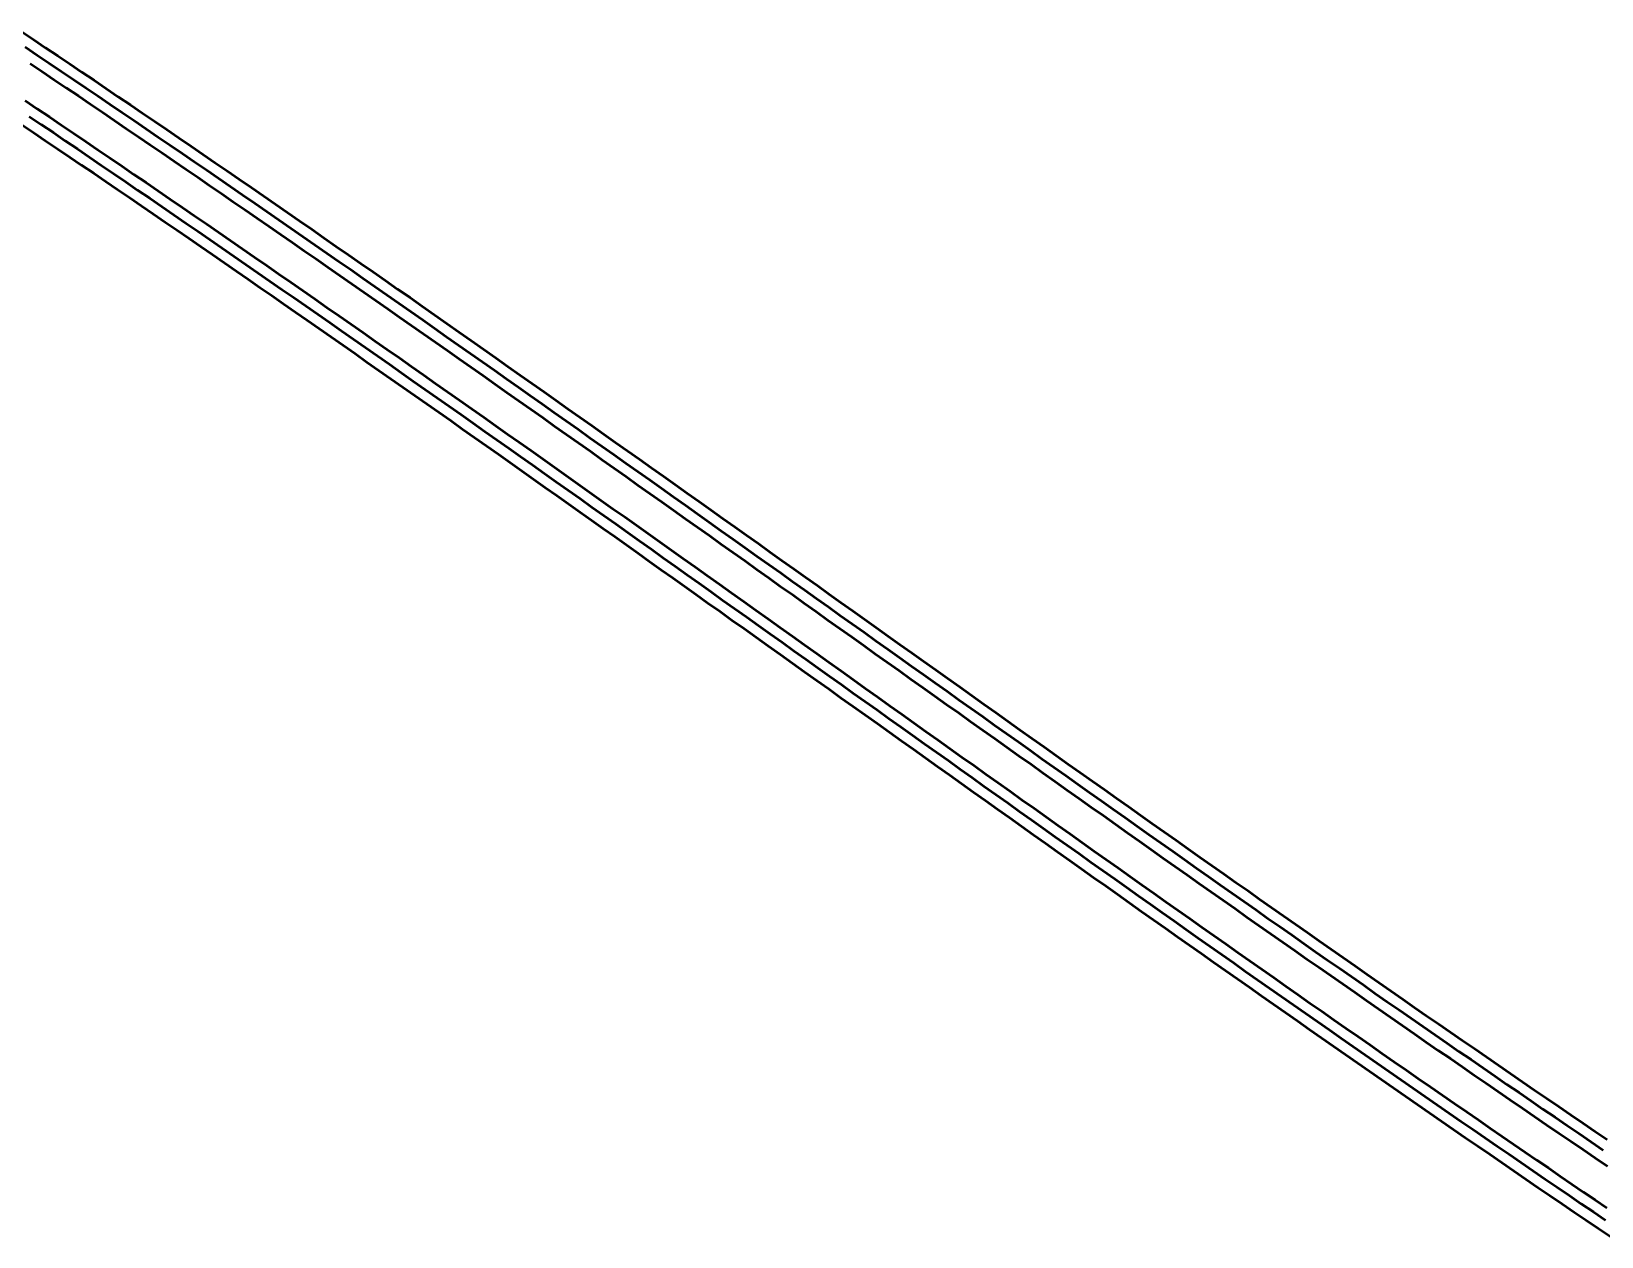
# Model space of a CAD drawing. Header units: millimetres. Extents: x 2688706 to 2690835, y 1254387 to 1255241.
# Drawn here: x 2688921.7 to 2689029.4, y 1255043.2 to 1255125.9 of the extents above; entities that cross this region are included whole.
import ezdxf

# ---------------------------------------------------------------- set-up
doc = ezdxf.new("R2010")
doc.units = ezdxf.units.MM
doc.layers.add('BS-TR-B-Gleisstrang-LinieGeometrie', color=7, linetype='Continuous')
doc.layers.add('BS-TR-N-Gleisstrang-LinieGeometrie', color=7, linetype='Continuous')

msp = doc.modelspace()

# ---------------------------------------------------------------- linework, layer by layer
at = {"layer": 'BS-TR-B-Gleisstrang-LinieGeometrie', "lineweight": 50}
for points in [[(2688921.32, 1255124.79, 451.4), (2688922.14, 1255124.23, 451.41), (2688922.97, 1255123.67, 451.42), (2688922.97, 1255123.67, 451.42), (2688923.81, 1255123.11, 451.42), (2688924.64, 1255122.55, 451.43), (2688925.47, 1255121.99, 451.44), (2688926.3, 1255121.43, 451.44), (2688927.13, 1255120.87, 451.45), (2688927.96, 1255120.3, 451.46), (2688928.79, 1255119.74, 451.47), (2688929.61, 1255119.18, 451.47), (2688930.44, 1255118.61, 451.48), (2688931.27, 1255118.05, 451.49), (2688932.1, 1255117.48, 451.49), (2688932.93, 1255116.91, 451.5), (2688933.75, 1255116.35, 451.51), (2688934.58, 1255115.78, 451.52), (2688935.4, 1255115.21, 451.52), (2688936.23, 1255114.64, 451.53), (2688937.06, 1255114.07, 451.54), (2688937.88, 1255113.5, 451.54), (2688938.71, 1255112.93, 451.55), (2688939.53, 1255112.36, 451.56), (2688940.35, 1255111.79, 451.57), (2688941.18, 1255111.22, 451.57), (2688942, 1255110.65, 451.58), (2688942.82, 1255110.08, 451.59), (2688943.65, 1255109.51, 451.59), (2688944.47, 1255108.93, 451.6), (2688945.29, 1255108.36, 451.61), (2688946.11, 1255107.79, 451.62), (2688946.94, 1255107.21, 451.62), (2688947.76, 1255106.64, 451.63), (2688948.58, 1255106.06, 451.64), (2688949.4, 1255105.49, 451.64), (2688950.22, 1255104.91, 451.65), (2688951.04, 1255104.34, 451.66), (2688951.86, 1255103.76, 451.66), (2688952.68, 1255103.18, 451.67), (2688953.5, 1255102.61, 451.68), (2688954.32, 1255102.03, 451.69), (2688955.14, 1255101.45, 451.69), (2688955.96, 1255100.87, 451.7), (2688956.78, 1255100.3, 451.71), (2688957.6, 1255099.72, 451.71), (2688958.42, 1255099.14, 451.72), (2688959.24, 1255098.56, 451.73), (2688960.05, 1255097.98, 451.74), (2688960.87, 1255097.4, 451.74), (2688961.69, 1255096.82, 451.75), (2688962.51, 1255096.24, 451.76), (2688963.33, 1255095.66, 451.76), (2688964.15, 1255095.09, 451.77), (2688964.96, 1255094.51, 451.78), (2688965.78, 1255093.92, 451.79), (2688966.6, 1255093.34, 451.79), (2688967.42, 1255092.76, 451.8), (2688968.23, 1255092.18, 451.81), (2688969.05, 1255091.6, 451.81), (2688969.87, 1255091.02, 451.82), (2688970.68, 1255090.44, 451.83), (2688971.5, 1255089.86, 451.84), (2688972.32, 1255089.28, 451.84), (2688973.13, 1255088.7, 451.85), (2688973.95, 1255088.12, 451.86), (2688974.77, 1255087.54, 451.86), (2688975.58, 1255086.95, 451.87), (2688976.4, 1255086.37, 451.88), (2688977.22, 1255085.79, 451.89), (2688978.03, 1255085.21, 451.89), (2688978.85, 1255084.63, 451.9), (2688978.85, 1255084.63, 451.9), (2688979.66, 1255084.05, 451.91), (2688980.48, 1255083.47, 451.91), (2688981.29, 1255082.89, 451.92), (2688982.1, 1255082.31, 451.93), (2688982.92, 1255081.73, 451.94), (2688983.73, 1255081.15, 451.94), (2688984.54, 1255080.58, 451.95), (2688985.36, 1255080, 451.96), (2688986.17, 1255079.42, 451.96), (2688986.99, 1255078.84, 451.97), (2688987.8, 1255078.26, 451.98), (2688988.61, 1255077.68, 451.98), (2688989.43, 1255077.1, 451.99), (2688990.24, 1255076.53, 452), (2688991.05, 1255075.95, 452.01), (2688991.87, 1255075.37, 452.01), (2688992.68, 1255074.79, 452.02), (2688993.5, 1255074.21, 452.03), (2688994.31, 1255073.64, 452.03), (2688995.13, 1255073.06, 452.04), (2688995.94, 1255072.48, 452.05), (2688996.76, 1255071.91, 452.06), (2688997.57, 1255071.33, 452.06), (2688998.39, 1255070.75, 452.07), (2688999.2, 1255070.18, 452.08), (2689000.02, 1255069.6, 452.08), (2689000.83, 1255069.03, 452.09), (2689001.65, 1255068.45, 452.1), (2689002.46, 1255067.87, 452.11), (2689003.28, 1255067.3, 452.11), (2689004.1, 1255066.73, 452.12), (2689004.91, 1255066.15, 452.13), (2689005.73, 1255065.58, 452.13), (2689006.55, 1255065, 452.14), (2689007.36, 1255064.43, 452.15), (2689008.18, 1255063.86, 452.15), (2689009, 1255063.28, 452.16), (2689009.82, 1255062.71, 452.17), (2689010.64, 1255062.14, 452.18), (2689011.45, 1255061.57, 452.18), (2689012.27, 1255061, 452.19), (2689013.09, 1255060.43, 452.2), (2689013.91, 1255059.85, 452.2), (2689014.73, 1255059.28, 452.21), (2689015.55, 1255058.72, 452.22), (2689016.37, 1255058.15, 452.23), (2689017.19, 1255057.58, 452.23), (2689018.01, 1255057.01, 452.24), (2689018.83, 1255056.44, 452.25), (2689019.65, 1255055.87, 452.25), (2689020.48, 1255055.31, 452.26), (2689021.3, 1255054.74, 452.27), (2689022.12, 1255054.17, 452.28), (2689022.94, 1255053.61, 452.28), (2689023.77, 1255053.04, 452.29), (2689024.59, 1255052.48, 452.3), (2689025.41, 1255051.91, 452.3), (2689026.24, 1255051.35, 452.31), (2689027.06, 1255050.79, 452.32), (2689027.89, 1255050.23, 452.33), (2689028.71, 1255049.66, 452.33), (2689029.54, 1255049.1, 452.34)], [(2688921.59, 1255120.03, 451.24), (2688922.42, 1255119.47, 451.24), (2688923.25, 1255118.91, 451.25), (2688924.07, 1255118.35, 451.27), (2688924.9, 1255117.79, 451.28), (2688925.73, 1255117.22, 451.29), (2688926.56, 1255116.66, 451.3), (2688927.38, 1255116.1, 451.31), (2688928.21, 1255115.54, 451.32), (2688929.03, 1255114.97, 451.33), (2688929.86, 1255114.41, 451.34), (2688930.68, 1255113.84, 451.35), (2688931.51, 1255113.28, 451.36), (2688932.33, 1255112.71, 451.37), (2688933.16, 1255112.14, 451.38), (2688933.98, 1255111.58, 451.39), (2688934.8, 1255111.01, 451.4), (2688935.63, 1255110.44, 451.41), (2688936.45, 1255109.87, 451.42), (2688937.27, 1255109.3, 451.43), (2688938.09, 1255108.73, 451.44), (2688938.92, 1255108.16, 451.45), (2688939.74, 1255107.59, 451.46), (2688940.56, 1255107.02, 451.47), (2688941.38, 1255106.45, 451.48), (2688942.2, 1255105.88, 451.49), (2688943.02, 1255105.31, 451.5), (2688943.84, 1255104.73, 451.51), (2688944.66, 1255104.16, 451.52), (2688945.48, 1255103.59, 451.53), (2688946.3, 1255103.02, 451.54), (2688947.12, 1255102.44, 451.55), (2688947.93, 1255101.87, 451.56), (2688948.75, 1255101.29, 451.57), (2688949.57, 1255100.72, 451.58), (2688950.39, 1255100.14, 451.59), (2688951.21, 1255099.57, 451.6), (2688952.02, 1255098.99, 451.61), (2688952.84, 1255098.41, 451.62), (2688953.66, 1255097.84, 451.63), (2688954.48, 1255097.26, 451.64), (2688955.29, 1255096.68, 451.65), (2688956.11, 1255096.11, 451.66), (2688956.93, 1255095.53, 451.67), (2688957.74, 1255094.95, 451.68), (2688958.56, 1255094.37, 451.69), (2688959.37, 1255093.8, 451.7), (2688960.19, 1255093.22, 451.71), (2688961, 1255092.64, 451.72), (2688961.82, 1255092.06, 451.73), (2688962.64, 1255091.48, 451.74), (2688963.45, 1255090.9, 451.75), (2688964.27, 1255090.32, 451.76), (2688965.08, 1255089.74, 451.77), (2688965.9, 1255089.16, 451.78), (2688966.71, 1255088.58, 451.79), (2688967.53, 1255088, 451.8), (2688968.34, 1255087.42, 451.81), (2688969.15, 1255086.84, 451.82), (2688969.97, 1255086.26, 451.83), (2688970.78, 1255085.68, 451.84), (2688971.6, 1255085.1, 451.85), (2688972.41, 1255084.52, 451.86), (2688973.23, 1255083.94, 451.87), (2688974.04, 1255083.36, 451.88), (2688974.85, 1255082.78, 451.89), (2688975.67, 1255082.2, 451.9), (2688976.48, 1255081.62, 451.91), (2688977.3, 1255081.04, 451.92), (2688977.3, 1255081.04, 451.92), (2688978.11, 1255080.46, 451.93), (2688978.93, 1255079.88, 451.95), (2688979.74, 1255079.3, 451.96), (2688980.55, 1255078.72, 451.97), (2688981.37, 1255078.14, 451.98), (2688982.18, 1255077.56, 451.99), (2688983, 1255076.98, 452), (2688983.81, 1255076.4, 452.01), (2688984.63, 1255075.82, 452.02), (2688985.44, 1255075.24, 452.03), (2688986.26, 1255074.66, 452.04), (2688987.07, 1255074.08, 452.05), (2688987.88, 1255073.5, 452.06), (2688988.7, 1255072.92, 452.07), (2688989.51, 1255072.34, 452.08), (2688990.33, 1255071.76, 452.09), (2688991.14, 1255071.18, 452.1), (2688991.96, 1255070.6, 452.11), (2688992.77, 1255070.02, 452.12), (2688993.59, 1255069.44, 452.13), (2688994.41, 1255068.86, 452.14), (2688995.22, 1255068.28, 452.15), (2688996.04, 1255067.71, 452.16), (2688996.85, 1255067.13, 452.17), (2688997.67, 1255066.55, 452.18), (2688998.49, 1255065.97, 452.19), (2688999.3, 1255065.4, 452.2), (2689000.12, 1255064.82, 452.21), (2689000.94, 1255064.24, 452.22), (2689001.75, 1255063.67, 452.23), (2689002.57, 1255063.09, 452.24), (2689003.39, 1255062.51, 452.25), (2689004.21, 1255061.94, 452.26), (2689005.02, 1255061.36, 452.27), (2689005.84, 1255060.79, 452.28), (2689006.66, 1255060.21, 452.29), (2689007.48, 1255059.64, 452.3), (2689008.3, 1255059.07, 452.31), (2689009.12, 1255058.49, 452.32), (2689009.94, 1255057.92, 452.33), (2689010.76, 1255057.35, 452.34), (2689011.58, 1255056.77, 452.35), (2689012.4, 1255056.2, 452.36), (2689013.22, 1255055.63, 452.37), (2689014.04, 1255055.06, 452.38), (2689014.86, 1255054.49, 452.39), (2689015.68, 1255053.92, 452.4), (2689016.5, 1255053.35, 452.41), (2689017.32, 1255052.78, 452.42), (2689018.15, 1255052.21, 452.43), (2689018.97, 1255051.64, 452.44), (2689019.79, 1255051.07, 452.45), (2689020.62, 1255050.51, 452.46), (2689021.44, 1255049.94, 452.47), (2689022.26, 1255049.37, 452.48), (2689023.09, 1255048.81, 452.49), (2689023.91, 1255048.24, 452.5), (2689024.74, 1255047.68, 452.51), (2689025.56, 1255047.11, 452.52), (2689026.39, 1255046.55, 452.53), (2689027.22, 1255045.98, 452.54), (2689028.04, 1255045.42, 452.55), (2689028.87, 1255044.86, 452.56), (2689029.7, 1255044.3, 452.57)]]:
    msp.add_polyline3d(points, dxfattribs=at)
at = {"layer": 'BS-TR-N-Gleisstrang-LinieGeometrie', "color": 1, "lineweight": 50, "true_color": 0xff0000}
for points in [[(2688921.06, 1255125.86, 451.44), (2688921.89, 1255125.3, 451.44), (2688922.72, 1255124.74, 451.45), (2688923.55, 1255124.19, 451.46), (2688924.38, 1255123.63, 451.46), (2688925.21, 1255123.07, 451.47), (2688926.04, 1255122.51, 451.48), (2688926.87, 1255121.95, 451.48), (2688927.7, 1255121.38, 451.49), (2688927.7, 1255121.38, 451.49), (2688928.53, 1255120.82, 451.5), (2688929.36, 1255120.25, 451.5), (2688930.19, 1255119.69, 451.51), (2688931.03, 1255119.12, 451.52), (2688931.86, 1255118.55, 451.52), (2688932.69, 1255117.99, 451.53), (2688933.52, 1255117.42, 451.54), (2688934.35, 1255116.85, 451.54), (2688935.17, 1255116.28, 451.55), (2688936, 1255115.71, 451.56), (2688936.83, 1255115.14, 451.56), (2688937.66, 1255114.57, 451.57), (2688938.49, 1255114, 451.57), (2688939.31, 1255113.43, 451.58), (2688940.14, 1255112.85, 451.59), (2688940.97, 1255112.28, 451.59), (2688940.97, 1255112.28, 451.59), (2688941.81, 1255111.7, 451.6), (2688942.65, 1255111.11, 451.61), (2688943.5, 1255110.52, 451.61), (2688944.34, 1255109.94, 451.62), (2688945.18, 1255109.35, 451.63), (2688946.02, 1255108.76, 451.63), (2688946.86, 1255108.18, 451.64), (2688947.71, 1255107.59, 451.65), (2688948.55, 1255107, 451.65), (2688949.39, 1255106.41, 451.66), (2688950.23, 1255105.82, 451.67), (2688951.07, 1255105.23, 451.67), (2688951.91, 1255104.64, 451.68), (2688952.75, 1255104.05, 451.69), (2688953.59, 1255103.46, 451.69), (2688954.43, 1255102.87, 451.7), (2688955.27, 1255102.28, 451.71), (2688955.27, 1255102.28, 451.71), (2688956.09, 1255101.7, 451.71), (2688956.91, 1255101.13, 451.72), (2688957.72, 1255100.55, 451.73), (2688958.54, 1255099.97, 451.73), (2688959.36, 1255099.39, 451.74), (2688960.18, 1255098.81, 451.75), (2688961, 1255098.23, 451.75), (2688961.81, 1255097.65, 451.76), (2688962.63, 1255097.08, 451.77), (2688963.45, 1255096.5, 451.77), (2688964.27, 1255095.92, 451.78), (2688965.09, 1255095.34, 451.79), (2688965.9, 1255094.76, 451.79), (2688966.72, 1255094.18, 451.8), (2688967.54, 1255093.6, 451.81), (2688968.35, 1255093.02, 451.81), (2688969.17, 1255092.44, 451.82), (2688969.17, 1255092.44, 451.82), (2688969.98, 1255091.86, 451.83), (2688970.79, 1255091.29, 451.83), (2688971.6, 1255090.71, 451.84), (2688972.41, 1255090.13, 451.84), (2688973.22, 1255089.56, 451.85), (2688974.03, 1255088.98, 451.86), (2688974.84, 1255088.41, 451.86), (2688975.65, 1255087.83, 451.87), (2688976.46, 1255087.25, 451.88), (2688977.26, 1255086.68, 451.88), (2688978.07, 1255086.1, 451.89), (2688978.88, 1255085.53, 451.9), (2688979.69, 1255084.95, 451.9), (2688980.5, 1255084.37, 451.91), (2688981.31, 1255083.8, 451.92), (2688982.12, 1255083.22, 451.92), (2688982.93, 1255082.65, 451.93), (2688982.93, 1255082.65, 451.93), (2688983.76, 1255082.06, 451.94), (2688984.58, 1255081.47, 451.94), (2688985.41, 1255080.88, 451.95), (2688986.24, 1255080.29, 451.96), (2688987.06, 1255079.7, 451.96), (2688987.89, 1255079.12, 451.97), (2688988.72, 1255078.53, 451.98), (2688989.54, 1255077.94, 451.98), (2688990.37, 1255077.35, 451.99), (2688991.2, 1255076.77, 451.99), (2688992.02, 1255076.18, 452), (2688992.85, 1255075.59, 452.01), (2688993.68, 1255075.01, 452.01), (2688994.51, 1255074.42, 452.02), (2688995.34, 1255073.83, 452.03), (2688996.16, 1255073.24, 452.03), (2688996.16, 1255073.24, 452.03), (2688996.98, 1255072.67, 452.04), (2688997.8, 1255072.09, 452.05), (2688998.61, 1255071.51, 452.05), (2688999.43, 1255070.93, 452.06), (2689000.25, 1255070.36, 452.07), (2689001.07, 1255069.78, 452.07), (2689001.88, 1255069.2, 452.08), (2689002.7, 1255068.62, 452.09), (2689003.52, 1255068.05, 452.09), (2689004.34, 1255067.47, 452.1), (2689005.16, 1255066.9, 452.11), (2689005.97, 1255066.32, 452.11), (2689006.79, 1255065.75, 452.12), (2689007.61, 1255065.17, 452.13), (2689008.43, 1255064.6, 452.13), (2689009.25, 1255064.02, 452.14), (2689009.25, 1255064.02, 452.14), (2689010.07, 1255063.45, 452.15), (2689010.88, 1255062.88, 452.15), (2689011.7, 1255062.31, 452.16), (2689012.52, 1255061.74, 452.16), (2689013.34, 1255061.17, 452.17), (2689014.15, 1255060.6, 452.18), (2689014.97, 1255060.03, 452.18), (2689015.79, 1255059.46, 452.19), (2689016.61, 1255058.89, 452.2), (2689017.43, 1255058.32, 452.2), (2689018.25, 1255057.76, 452.21), (2689019.07, 1255057.19, 452.22), (2689019.89, 1255056.62, 452.22), (2689020.71, 1255056.06, 452.23), (2689021.53, 1255055.49, 452.24), (2689022.35, 1255054.93, 452.24), (2689022.35, 1255054.93, 452.24), (2689023.18, 1255054.36, 452.25), (2689024.01, 1255053.79, 452.26), (2689024.84, 1255053.22, 452.26), (2689025.66, 1255052.65, 452.27), (2689026.49, 1255052.08, 452.28), (2689027.33, 1255051.52, 452.28), (2689028.16, 1255050.95, 452.29), (2689028.99, 1255050.38, 452.29), (2689029.82, 1255049.82, 452.3)], [(2688921.65, 1255123.66, 451.37), (2688922.48, 1255123.1, 451.38), (2688923.31, 1255122.54, 451.38), (2688924.14, 1255121.99, 451.39), (2688924.97, 1255121.43, 451.4), (2688925.79, 1255120.87, 451.41), (2688926.62, 1255120.31, 451.41), (2688927.45, 1255119.75, 451.42), (2688928.27, 1255119.18, 451.43), (2688928.27, 1255119.18, 451.43), (2688929.09, 1255118.63, 451.44), (2688929.9, 1255118.07, 451.44), (2688930.71, 1255117.52, 451.45), (2688931.53, 1255116.96, 451.46), (2688932.34, 1255116.4, 451.47), (2688933.16, 1255115.85, 451.47), (2688933.97, 1255115.29, 451.48), (2688934.78, 1255114.73, 451.49), (2688935.59, 1255114.17, 451.5), (2688936.41, 1255113.61, 451.5), (2688937.22, 1255113.05, 451.51), (2688938.03, 1255112.49, 451.52), (2688938.84, 1255111.93, 451.53), (2688939.65, 1255111.37, 451.53), (2688940.46, 1255110.81, 451.54), (2688941.27, 1255110.25, 451.55), (2688942.08, 1255109.68, 451.56), (2688942.08, 1255109.68, 451.56), (2688942.9, 1255109.11, 451.57), (2688943.72, 1255108.54, 451.57), (2688944.54, 1255107.97, 451.58), (2688945.36, 1255107.4, 451.59), (2688946.18, 1255106.83, 451.6), (2688947, 1255106.25, 451.6), (2688947.82, 1255105.68, 451.61), (2688948.63, 1255105.11, 451.62), (2688949.45, 1255104.54, 451.63), (2688950.27, 1255103.96, 451.63), (2688951.09, 1255103.39, 451.64), (2688951.91, 1255102.81, 451.65), (2688952.72, 1255102.24, 451.66), (2688953.54, 1255101.66, 451.67), (2688954.36, 1255101.09, 451.67), (2688955.17, 1255100.51, 451.68), (2688955.99, 1255099.94, 451.69), (2688955.99, 1255099.94, 451.69), (2688956.81, 1255099.36, 451.7), (2688957.63, 1255098.78, 451.7), (2688958.44, 1255098.2, 451.71), (2688959.26, 1255097.63, 451.72), (2688960.08, 1255097.05, 451.73), (2688960.89, 1255096.47, 451.73), (2688961.71, 1255095.89, 451.74), (2688962.53, 1255095.31, 451.75), (2688963.34, 1255094.73, 451.76), (2688964.16, 1255094.15, 451.77), (2688964.98, 1255093.57, 451.77), (2688965.79, 1255093, 451.78), (2688966.61, 1255092.42, 451.79), (2688967.43, 1255091.84, 451.8), (2688968.24, 1255091.26, 451.8), (2688969.06, 1255090.68, 451.81), (2688969.87, 1255090.1, 451.82), (2688969.87, 1255090.1, 451.82), (2688970.69, 1255089.52, 451.83), (2688971.5, 1255088.94, 451.83), (2688972.31, 1255088.36, 451.84), (2688973.12, 1255087.78, 451.85), (2688973.94, 1255087.21, 451.86), (2688974.75, 1255086.63, 451.87), (2688975.56, 1255086.05, 451.87), (2688976.37, 1255085.47, 451.88), (2688977.19, 1255084.89, 451.89), (2688978, 1255084.31, 451.9), (2688978.81, 1255083.74, 451.9), (2688979.62, 1255083.16, 451.91), (2688980.44, 1255082.58, 451.92), (2688981.25, 1255082, 451.93), (2688982.06, 1255081.42, 451.93), (2688982.87, 1255080.85, 451.94), (2688983.69, 1255080.27, 451.95), (2688983.69, 1255080.27, 451.95), (2688984.51, 1255079.68, 451.96), (2688985.34, 1255079.09, 451.97), (2688986.16, 1255078.5, 451.97), (2688986.99, 1255077.92, 451.98), (2688987.82, 1255077.33, 451.99), (2688988.64, 1255076.74, 452), (2688989.47, 1255076.15, 452), (2688990.3, 1255075.57, 452.01), (2688991.12, 1255074.98, 452.02), (2688991.95, 1255074.39, 452.03), (2688992.78, 1255073.8, 452.04), (2688993.61, 1255073.22, 452.04), (2688994.43, 1255072.63, 452.05), (2688995.26, 1255072.05, 452.06), (2688996.09, 1255071.46, 452.07), (2688996.92, 1255070.87, 452.07), (2688996.92, 1255070.87, 452.07), (2688997.74, 1255070.29, 452.08), (2688998.55, 1255069.72, 452.09), (2688999.37, 1255069.14, 452.1), (2689000.19, 1255068.56, 452.11), (2689001.01, 1255067.98, 452.11), (2689001.83, 1255067.4, 452.12), (2689002.65, 1255066.82, 452.13), (2689003.47, 1255066.25, 452.14), (2689004.29, 1255065.67, 452.14), (2689005.11, 1255065.09, 452.15), (2689005.93, 1255064.52, 452.16), (2689006.75, 1255063.94, 452.17), (2689007.58, 1255063.37, 452.17), (2689008.4, 1255062.79, 452.18), (2689009.22, 1255062.21, 452.19), (2689010.04, 1255061.64, 452.2), (2689010.04, 1255061.64, 452.2), (2689010.86, 1255061.07, 452.21), (2689011.68, 1255060.5, 452.21), (2689012.5, 1255059.93, 452.22), (2689013.31, 1255059.36, 452.23), (2689014.13, 1255058.79, 452.24), (2689014.95, 1255058.22, 452.24), (2689015.77, 1255057.65, 452.25), (2689016.59, 1255057.08, 452.26), (2689017.41, 1255056.51, 452.27), (2689018.23, 1255055.94, 452.27), (2689019.06, 1255055.38, 452.28), (2689019.88, 1255054.81, 452.29), (2689020.7, 1255054.24, 452.3), (2689021.52, 1255053.68, 452.31), (2689022.34, 1255053.11, 452.31), (2689023.17, 1255052.55, 452.32), (2689023.17, 1255052.55, 452.32), (2689024, 1255051.98, 452.33), (2689024.83, 1255051.41, 452.34), (2689025.66, 1255050.84, 452.34), (2689026.5, 1255050.27, 452.35), (2689027.33, 1255049.7, 452.36), (2689028.16, 1255049.13, 452.37), (2689029, 1255048.56, 452.37), (2689029.83, 1255048, 452.38)], [(2688921.32, 1255121.11, 451.27), (2688922.15, 1255120.55, 451.28), (2688922.98, 1255119.99, 451.29), (2688923.81, 1255119.43, 451.3), (2688924.64, 1255118.87, 451.31), (2688925.47, 1255118.31, 451.31), (2688926.3, 1255117.74, 451.32), (2688926.3, 1255117.74, 451.32), (2688927.13, 1255117.18, 451.33), (2688927.96, 1255116.61, 451.34), (2688928.78, 1255116.05, 451.35), (2688929.61, 1255115.48, 451.36), (2688930.44, 1255114.92, 451.37), (2688931.27, 1255114.35, 451.38), (2688932.1, 1255113.78, 451.39), (2688932.92, 1255113.21, 451.4), (2688933.75, 1255112.65, 451.41), (2688934.58, 1255112.08, 451.42), (2688935.4, 1255111.51, 451.43), (2688936.23, 1255110.94, 451.44), (2688937.05, 1255110.37, 451.45), (2688937.88, 1255109.8, 451.46), (2688938.7, 1255109.22, 451.47), (2688939.53, 1255108.65, 451.48), (2688939.53, 1255108.65, 451.48), (2688940.36, 1255108.08, 451.49), (2688941.19, 1255107.5, 451.5), (2688942.01, 1255106.92, 451.51), (2688942.84, 1255106.34, 451.52), (2688943.67, 1255105.77, 451.53), (2688944.5, 1255105.19, 451.54), (2688945.33, 1255104.61, 451.55), (2688946.15, 1255104.03, 451.55), (2688946.98, 1255103.45, 451.56), (2688947.81, 1255102.87, 451.57), (2688948.64, 1255102.29, 451.58), (2688949.46, 1255101.71, 451.59), (2688950.29, 1255101.13, 451.6), (2688951.11, 1255100.55, 451.61), (2688951.94, 1255099.97, 451.62), (2688952.77, 1255099.39, 451.63), (2688953.59, 1255098.8, 451.64), (2688953.59, 1255098.8, 451.64), (2688954.4, 1255098.23, 451.65), (2688955.2, 1255097.67, 451.66), (2688956.01, 1255097.1, 451.67), (2688956.81, 1255096.53, 451.68), (2688957.61, 1255095.96, 451.69), (2688958.42, 1255095.39, 451.7), (2688959.22, 1255094.82, 451.71), (2688960.03, 1255094.25, 451.72), (2688960.83, 1255093.68, 451.73), (2688961.63, 1255093.11, 451.74), (2688962.44, 1255092.54, 451.75), (2688963.24, 1255091.97, 451.75), (2688964.04, 1255091.4, 451.76), (2688964.85, 1255090.83, 451.77), (2688965.65, 1255090.26, 451.78), (2688966.45, 1255089.69, 451.79), (2688967.26, 1255089.12, 451.8), (2688967.26, 1255089.12, 451.8), (2688968.09, 1255088.52, 451.81), (2688968.93, 1255087.93, 451.82), (2688969.76, 1255087.33, 451.83), (2688970.6, 1255086.74, 451.84), (2688971.43, 1255086.14, 451.85), (2688972.27, 1255085.55, 451.86), (2688973.1, 1255084.95, 451.87), (2688973.94, 1255084.36, 451.88), (2688974.77, 1255083.76, 451.89), (2688975.61, 1255083.17, 451.9), (2688976.44, 1255082.57, 451.91), (2688977.28, 1255081.98, 451.92), (2688978.11, 1255081.38, 451.93), (2688978.95, 1255080.78, 451.94), (2688979.78, 1255080.19, 451.95), (2688980.62, 1255079.59, 451.96), (2688980.62, 1255079.59, 451.96), (2688981.44, 1255079.01, 451.97), (2688982.27, 1255078.42, 451.98), (2688983.09, 1255077.83, 451.99), (2688983.91, 1255077.24, 452), (2688984.74, 1255076.66, 452.01), (2688985.56, 1255076.07, 452.02), (2688986.39, 1255075.48, 452.03), (2688987.21, 1255074.9, 452.04), (2688988.03, 1255074.31, 452.05), (2688988.86, 1255073.72, 452.06), (2688989.68, 1255073.14, 452.07), (2688990.51, 1255072.55, 452.07), (2688991.33, 1255071.96, 452.08), (2688992.16, 1255071.38, 452.09), (2688992.98, 1255070.79, 452.1), (2688993.81, 1255070.21, 452.11), (2688993.81, 1255070.21, 452.11), (2688994.63, 1255069.62, 452.12), (2688995.45, 1255069.04, 452.13), (2688996.27, 1255068.46, 452.14), (2688997.09, 1255067.88, 452.15), (2688997.91, 1255067.3, 452.16), (2688998.73, 1255066.72, 452.17), (2688999.55, 1255066.14, 452.18), (2689000.37, 1255065.56, 452.19), (2689001.19, 1255064.98, 452.2), (2689002.01, 1255064.4, 452.21), (2689002.83, 1255063.82, 452.22), (2689003.66, 1255063.24, 452.23), (2689004.48, 1255062.66, 452.24), (2689005.3, 1255062.09, 452.25), (2689006.12, 1255061.51, 452.26), (2689006.95, 1255060.93, 452.27), (2689006.95, 1255060.93, 452.27), (2689007.77, 1255060.35, 452.28), (2689008.6, 1255059.77, 452.29), (2689009.42, 1255059.19, 452.3), (2689010.25, 1255058.62, 452.31), (2689011.07, 1255058.04, 452.32), (2689011.9, 1255057.46, 452.32), (2689012.73, 1255056.89, 452.33), (2689013.55, 1255056.31, 452.34), (2689014.38, 1255055.73, 452.35), (2689015.21, 1255055.16, 452.36), (2689016.04, 1255054.58, 452.37), (2689016.86, 1255054.01, 452.38), (2689017.69, 1255053.44, 452.39), (2689018.52, 1255052.86, 452.4), (2689019.35, 1255052.29, 452.41), (2689020.18, 1255051.72, 452.42), (2689020.18, 1255051.72, 452.42), (2689020.98, 1255051.17, 452.43), (2689021.78, 1255050.61, 452.44), (2689022.58, 1255050.06, 452.45), (2689023.38, 1255049.51, 452.46), (2689024.18, 1255048.96, 452.47), (2689024.98, 1255048.41, 452.48), (2689025.79, 1255047.87, 452.49), (2689026.59, 1255047.32, 452.5), (2689027.39, 1255046.77, 452.5), (2689028.2, 1255046.22, 452.51), (2689029, 1255045.68, 452.52), (2689029.8, 1255045.13, 452.53)], [(2688921.06, 1255119.48, 451.19), (2688921.89, 1255118.92, 451.2), (2688922.71, 1255118.36, 451.21), (2688923.54, 1255117.8, 451.23), (2688924.37, 1255117.24, 451.24), (2688925.19, 1255116.68, 451.25), (2688926.02, 1255116.12, 451.26), (2688926.84, 1255115.56, 451.27), (2688926.84, 1255115.56, 451.27), (2688927.66, 1255115, 451.28), (2688928.47, 1255114.45, 451.29), (2688929.29, 1255113.89, 451.3), (2688930.1, 1255113.33, 451.31), (2688930.92, 1255112.77, 451.32), (2688931.73, 1255112.21, 451.33), (2688932.55, 1255111.66, 451.34), (2688933.36, 1255111.1, 451.35), (2688934.17, 1255110.54, 451.36), (2688934.98, 1255109.98, 451.37), (2688935.8, 1255109.41, 451.39), (2688936.61, 1255108.85, 451.4), (2688937.42, 1255108.29, 451.41), (2688938.23, 1255107.73, 451.42), (2688939.04, 1255107.17, 451.43), (2688939.85, 1255106.6, 451.44), (2688940.66, 1255106.04, 451.45), (2688940.66, 1255106.04, 451.45), (2688941.48, 1255105.47, 451.46), (2688942.3, 1255104.89, 451.47), (2688943.12, 1255104.32, 451.48), (2688943.94, 1255103.75, 451.49), (2688944.76, 1255103.17, 451.5), (2688945.58, 1255102.6, 451.51), (2688946.4, 1255102.03, 451.52), (2688947.22, 1255101.45, 451.53), (2688948.04, 1255100.88, 451.55), (2688948.86, 1255100.3, 451.56), (2688949.68, 1255099.73, 451.57), (2688950.5, 1255099.15, 451.58), (2688951.31, 1255098.57, 451.59), (2688952.13, 1255098, 451.6), (2688952.95, 1255097.42, 451.61), (2688953.77, 1255096.84, 451.62), (2688954.58, 1255096.27, 451.63), (2688954.58, 1255096.27, 451.63), (2688955.38, 1255095.7, 451.64), (2688956.18, 1255095.14, 451.65), (2688956.98, 1255094.57, 451.66), (2688957.77, 1255094.01, 451.67), (2688958.57, 1255093.45, 451.68), (2688959.37, 1255092.88, 451.69), (2688960.16, 1255092.32, 451.7), (2688960.96, 1255091.75, 451.72), (2688961.76, 1255091.19, 451.73), (2688962.55, 1255090.62, 451.74), (2688963.35, 1255090.05, 451.75), (2688964.14, 1255089.49, 451.76), (2688964.94, 1255088.92, 451.77), (2688965.74, 1255088.36, 451.78), (2688966.53, 1255087.79, 451.79), (2688967.33, 1255087.22, 451.8), (2688968.12, 1255086.66, 451.81), (2688968.12, 1255086.66, 451.81), (2688968.95, 1255086.07, 451.82), (2688969.79, 1255085.47, 451.83), (2688970.62, 1255084.88, 451.84), (2688971.45, 1255084.29, 451.85), (2688972.28, 1255083.7, 451.86), (2688973.11, 1255083.1, 451.88), (2688973.94, 1255082.51, 451.89), (2688974.77, 1255081.92, 451.9), (2688975.6, 1255081.33, 451.91), (2688976.43, 1255080.74, 451.92), (2688977.26, 1255080.14, 451.93), (2688978.09, 1255079.55, 451.94), (2688978.92, 1255078.96, 451.95), (2688979.76, 1255078.37, 451.96), (2688980.59, 1255077.77, 451.97), (2688981.42, 1255077.18, 451.98), (2688981.42, 1255077.18, 451.98), (2688982.24, 1255076.6, 452), (2688983.06, 1255076.01, 452.01), (2688983.89, 1255075.42, 452.02), (2688984.71, 1255074.84, 452.03), (2688985.53, 1255074.25, 452.04), (2688986.36, 1255073.66, 452.05), (2688987.18, 1255073.08, 452.06), (2688988, 1255072.49, 452.07), (2688988.83, 1255071.91, 452.08), (2688989.65, 1255071.32, 452.09), (2688990.47, 1255070.73, 452.1), (2688991.3, 1255070.15, 452.12), (2688992.12, 1255069.56, 452.13), (2688992.95, 1255068.98, 452.14), (2688993.77, 1255068.39, 452.15), (2688994.59, 1255067.81, 452.16), (2688994.59, 1255067.81, 452.16), (2688995.42, 1255067.23, 452.17), (2688996.24, 1255066.65, 452.18), (2688997.06, 1255066.06, 452.19), (2688997.88, 1255065.48, 452.2), (2688998.7, 1255064.9, 452.21), (2688999.52, 1255064.32, 452.22), (2689000.35, 1255063.74, 452.23), (2689001.17, 1255063.16, 452.25), (2689001.99, 1255062.58, 452.26), (2689002.81, 1255062, 452.27), (2689003.64, 1255061.42, 452.28), (2689004.46, 1255060.84, 452.29), (2689005.28, 1255060.27, 452.3), (2689006.11, 1255059.69, 452.31), (2689006.93, 1255059.11, 452.32), (2689007.75, 1255058.53, 452.33), (2689007.75, 1255058.53, 452.33), (2689008.58, 1255057.96, 452.34), (2689009.4, 1255057.38, 452.35), (2689010.22, 1255056.81, 452.36), (2689011.04, 1255056.23, 452.37), (2689011.86, 1255055.66, 452.39), (2689012.69, 1255055.09, 452.4), (2689013.51, 1255054.51, 452.41), (2689014.33, 1255053.94, 452.42), (2689015.16, 1255053.37, 452.43), (2689015.98, 1255052.8, 452.44), (2689016.8, 1255052.23, 452.45), (2689017.63, 1255051.66, 452.46), (2689018.45, 1255051.09, 452.47), (2689019.28, 1255050.52, 452.48), (2689020.1, 1255049.95, 452.49), (2689020.93, 1255049.38, 452.5), (2689020.93, 1255049.38, 452.5), (2689021.76, 1255048.81, 452.51), (2689022.58, 1255048.24, 452.53), (2689023.41, 1255047.68, 452.54), (2689024.24, 1255047.11, 452.55), (2689025.06, 1255046.54, 452.56), (2689025.89, 1255045.98, 452.57), (2689026.72, 1255045.41, 452.58), (2689027.55, 1255044.85, 452.59), (2689028.38, 1255044.29, 452.6), (2689029.21, 1255043.72, 452.61), (2689030.04, 1255043.16, 452.62)]]:
    msp.add_polyline3d(points, dxfattribs=at)

doc.saveas('drawing.dxf')
